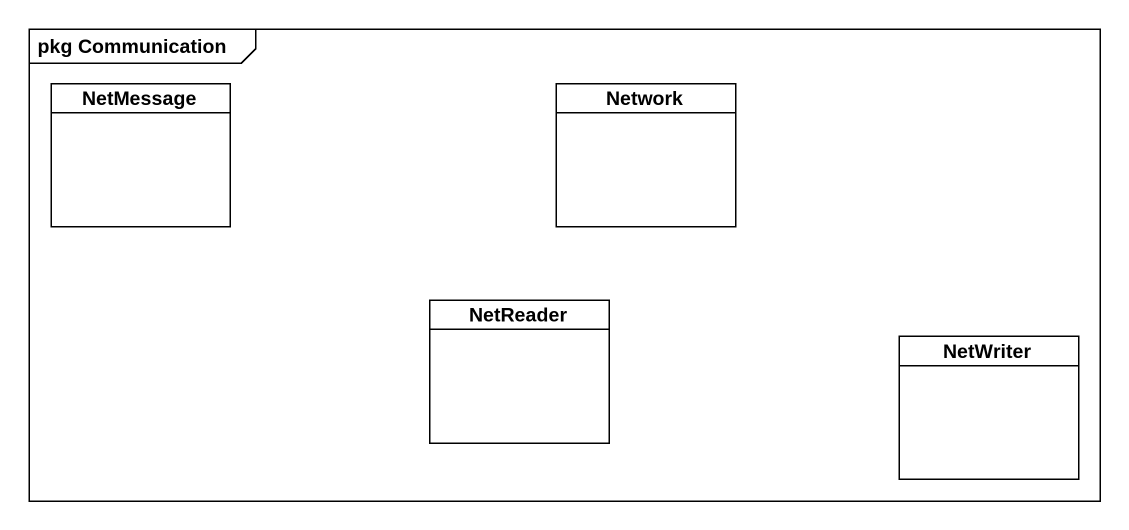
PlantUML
@startuml
mainframe pkg Communication
hide circle
hide empty members
class NetMessage
class "Network" as Network_
class NetReader
class NetWriter
@enduml
